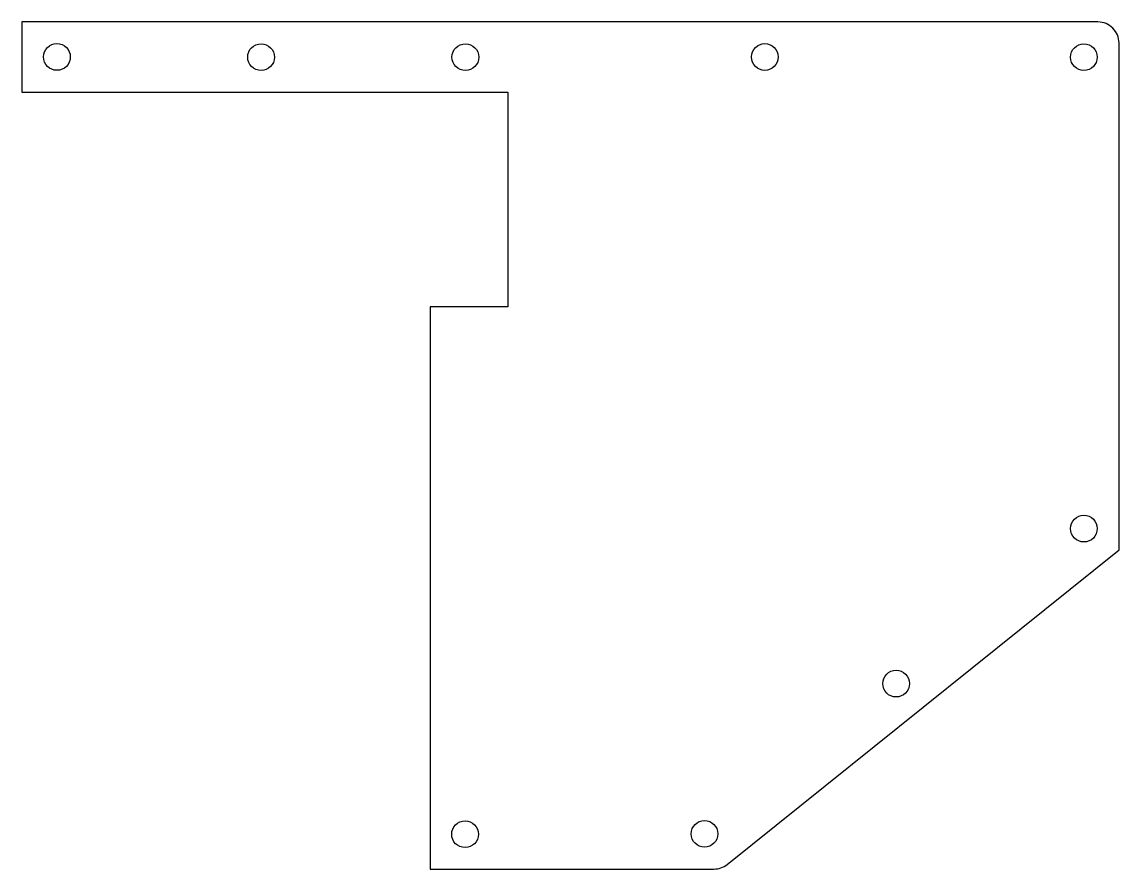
# Model space of a CAD drawing. Header units: millimetres. Extents: x 98 to 254, y -120 to 0.
import ezdxf

# ---------------------------------------------------------------- set-up
doc = ezdxf.new("R2010")
doc.units = ezdxf.units.MM
doc.layers.get('0').update_dxf_attribs({"linetype": 'CONTINUOUS'})

msp = doc.modelspace()

# ---------------------------------------------------------------- linework, layer by layer
msp.add_lwpolyline([(254, -3, 0.414214), (251, 0), (98, 0), (98, -10), (167.11, -10), (167.11, -40.48), (156.05, -40.48), (156.05, -120.38), (196.4, -120.38, 0.170697), (198.28, -119.72), (254, -75)], format="xyb", close=True)
for centre in [(102.98, -4.97), (132, -5), (161.05, -5), (203.63, -4.98), (249, -5), (249, -72), (222.3, -94.03), (161.01, -115.43), (195.05, -115.38)]:
    msp.add_circle(centre, 1.9)

doc.saveas('drawing.dxf')
